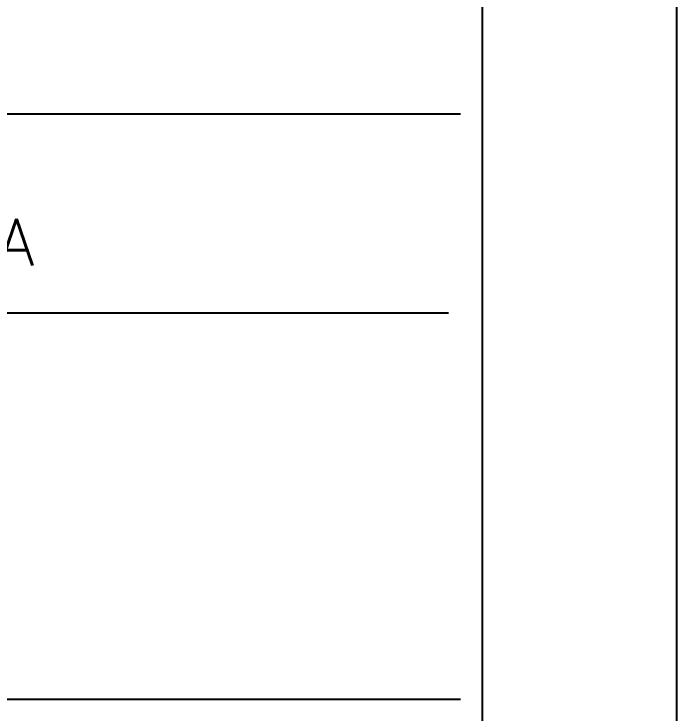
# Model space of a CAD drawing. Extents: x 3196 to 9141, y -1880 to 2325.
# Drawn here: x 8970.4 to 9141, y -1429.1 to -1248.9 of the extents above; entities that cross this region are included whole.
import ezdxf

# ---------------------------------------------------------------- set-up
doc = ezdxf.new("R2010")
doc.units = 0
doc.header["$MEASUREMENT"] = 0
for name, color, linetype in [('1', 1, 'CONTINUOUS'), ('10', 10, 'CONTINUOUS'), ('7', 7, 'CONTINUOUS')]:
    doc.layers.add(name, color=color, linetype=linetype)
doc.styles.get("Standard").update_dxf_attribs({"font": 'ROMANS.SHX'})

msp = doc.modelspace()

# ---------------------------------------------------------------- linework, layer by layer
at = {"layer": '1', "linetype": 'Continuous'}
msp.add_line((9140.999868, -1880.446935), (9140.999868, 2324.552615), dxfattribs=at)
at = {"layer": '10', "linetype": 'Continuous'}
for p, q in [((9085.255018, -1274.679835), (8223.062618, -1274.679835)), ((9082.248468, -1325.948385), (8660.178818, -1325.948385)), ((9085.255018, -1425.339835), (8223.062618, -1425.339835))]:
    msp.add_line(p, q, dxfattribs=at)
at = {"layer": '7', "linetype": 'Continuous'}
msp.add_line((9090.999868, -1830.446935), (9090.999868, 2274.552615), dxfattribs=at)

# ---------------------------------------------------------------- texts
at = {"layer": '10', "linetype": 'Continuous'}
msp.add_text('RUA CARVALHO ALVIM, 136 - TIJUCA', height=12.00905, dxfattribs=at).set_placement((8677.211168, -1313.689485))

doc.saveas('drawing.dxf')
